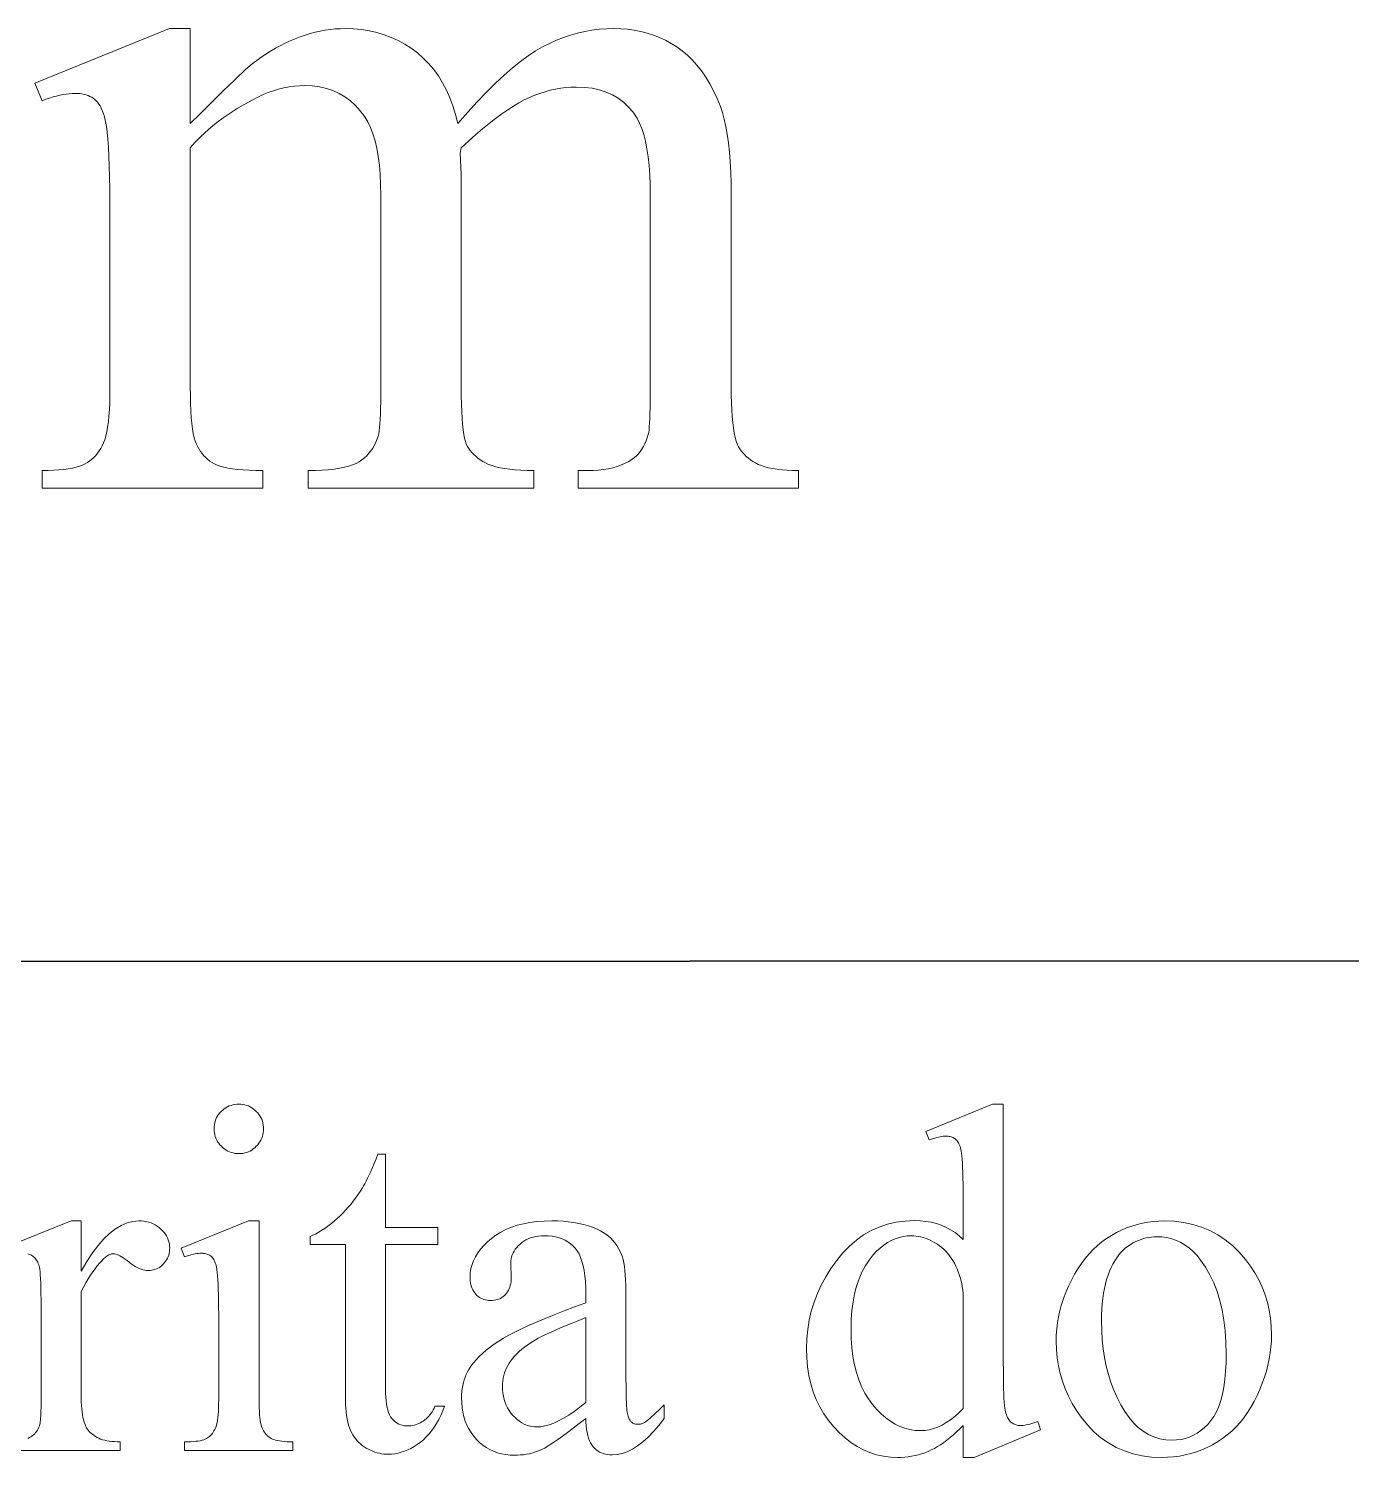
# Model space of a CAD drawing. Extents: x 0 to 297, y 0 to 210.
# Drawn here: x 219.72 to 225.6, y 10.66 to 17 of the extents above; entities that cross this region are included whole.
import ezdxf

# ---------------------------------------------------------------- set-up
doc = ezdxf.new("R2010")
doc.units = 0

msp = doc.modelspace()

# ---------------------------------------------------------------- linework, layer by layer
at = {"color": 7, "lineweight": 35}
msp.add_line((162, 12.832358), (286.882111, 12.899072), dxfattribs=at)
at = {"color": 7, "lineweight": 13}
for points in [[(220.442001, 16.583092), (220.48349, 16.624512), (220.521423, 16.662256), (220.555817, 16.696321), (220.58667, 16.726711), (220.613953, 16.753424), (220.637711, 16.776459), (220.657913, 16.795818), (220.674561, 16.811499), (220.687668, 16.823503), (220.697235, 16.831831), (220.716858, 16.8479), (220.736771, 16.863235), (220.756989, 16.877836), (220.777527, 16.891701), (220.798355, 16.904829), (220.819489, 16.917223), (220.840912, 16.928881), (220.862656, 16.939804), (220.884689, 16.949991), (220.907043, 16.959444), (220.929504, 16.968075), (220.951935, 16.975796), (220.974335, 16.982609), (220.996674, 16.988514), (221.018967, 16.993511), (221.041229, 16.997599), (221.063446, 17.000778), (221.085602, 17.003048), (221.107742, 17.004412), (221.129822, 17.004866), (221.166504, 17.003784), (221.202148, 17.00054), (221.236755, 16.995132), (221.270325, 16.987562), (221.302856, 16.977829), (221.334351, 16.965933), (221.364807, 16.951874), (221.394226, 16.935652), (221.422592, 16.917267), (221.449936, 16.896719), (221.475876, 16.874115), (221.500031, 16.849566), (221.522415, 16.823071), (221.54303, 16.794628), (221.561874, 16.764238), (221.578934, 16.731903), (221.594223, 16.69762), (221.607742, 16.66139), (221.619492, 16.623215), (221.629456, 16.583092), (221.673325, 16.633219), (221.715805, 16.679775), (221.756897, 16.722765), (221.796616, 16.762184), (221.834946, 16.798035), (221.871887, 16.830317), (221.90744, 16.85903), (221.94162, 16.884174), (221.974411, 16.905748), (222.005814, 16.923756), (222.036621, 16.939167), (222.067581, 16.952955), (222.098724, 16.965122), (222.130051, 16.975666), (222.161545, 16.984589), (222.193207, 16.991888), (222.225052, 16.997566), (222.257065, 17.001621), (222.289246, 17.004055), (222.321594, 17.004866), (222.352829, 17.004055), (222.383331, 17.001621), (222.413132, 16.997566), (222.4422, 16.991888), (222.470581, 16.984589), (222.49823, 16.975666), (222.525162, 16.965122), (222.551392, 16.952955), (222.576904, 16.939167), (222.6017, 16.923756), (222.625641, 16.906506), (222.64856, 16.887201), (222.670456, 16.865843), (222.69133, 16.842428), (222.711197, 16.816959), (222.730057, 16.789436), (222.747879, 16.759859), (222.764709, 16.728226), (222.780502, 16.694538), (222.795288, 16.658794), (222.804321, 16.632277), (222.812408, 16.602905), (222.81955, 16.570677), (222.825745, 16.535595), (222.830978, 16.497656), (222.835266, 16.456863), (222.838593, 16.413216), (222.840973, 16.366711), (222.842392, 16.317352), (222.842865, 16.265141), (222.842865, 15.412941), (222.843155, 15.376906), (222.843994, 15.343207), (222.845398, 15.311845), (222.847366, 15.282818), (222.849899, 15.256127), (222.852997, 15.231772), (222.856644, 15.209754), (222.86087, 15.190071), (222.865646, 15.172725), (222.870987, 15.157714), (222.875687, 15.148337), (222.881104, 15.139242), (222.887283, 15.130428), (222.89418, 15.121896), (222.90181, 15.113644), (222.910187, 15.105673), (222.919281, 15.097984), (222.929123, 15.090576), (222.939697, 15.083449), (222.951019, 15.076603), (222.96344, 15.070233), (222.977325, 15.064534), (222.992676, 15.059505), (223.009506, 15.055147), (223.027802, 15.051459), (223.047577, 15.048442), (223.068817, 15.046095), (223.091522, 15.044418), (223.115707, 15.043413), (223.141357, 15.043077), (223.141357, 14.965212), (222.163712, 14.965212), (222.163712, 15.043077), (222.204803, 15.043077), (222.229767, 15.043575), (222.253601, 15.045068), (222.276306, 15.047555), (222.297897, 15.051038), (222.318359, 15.055514), (222.337692, 15.060987), (222.355911, 15.067454), (222.372986, 15.074916), (222.388962, 15.083373), (222.403793, 15.092825), (222.413467, 15.100158), (222.422562, 15.108312), (222.431107, 15.117289), (222.439087, 15.127087), (222.446518, 15.137707), (222.453369, 15.149148), (222.459656, 15.161412), (222.465393, 15.174499), (222.470566, 15.188406), (222.475174, 15.203135), (222.476807, 15.211852), (222.478287, 15.223294), (222.479584, 15.237461), (222.480713, 15.254354), (222.481659, 15.273972), (222.482437, 15.296315), (222.483047, 15.321383), (222.483475, 15.349177), (222.483734, 15.379696), (222.483826, 15.412941), (222.483826, 16.265141), (222.483246, 16.312162), (222.481491, 16.356329), (222.478561, 16.397642), (222.474472, 16.436098), (222.469223, 16.471701), (222.462799, 16.504448), (222.4552, 16.53434), (222.446442, 16.561377), (222.436523, 16.585558), (222.425415, 16.606884), (222.407532, 16.633186), (222.387619, 16.656719), (222.365662, 16.677483), (222.341675, 16.695478), (222.315659, 16.710705), (222.287598, 16.723164), (222.257507, 16.732855), (222.225388, 16.739775), (222.191238, 16.743929), (222.15506, 16.745312), (222.132111, 16.74474), (222.109161, 16.743019), (222.086182, 16.740154), (222.063171, 16.736141), (222.040146, 16.730984), (222.017105, 16.724678), (221.994034, 16.717226), (221.970947, 16.70863), (221.94783, 16.698885), (221.924698, 16.687994), (221.901077, 16.675547), (221.876465, 16.661131), (221.850891, 16.644747), (221.824341, 16.626394), (221.796814, 16.606073), (221.768326, 16.583784), (221.738846, 16.559526), (221.708405, 16.5333), (221.676987, 16.505108), (221.644608, 16.474945), (221.640274, 16.451153), (221.644608, 16.358147), (221.644608, 15.412941), (221.644836, 15.373814), (221.645508, 15.337757), (221.646652, 15.304772), (221.648239, 15.274858), (221.650284, 15.248016), (221.652771, 15.224246), (221.655731, 15.203547), (221.659134, 15.185919), (221.662994, 15.171362), (221.667313, 15.159877), (221.672256, 15.150089), (221.677994, 15.140626), (221.68454, 15.131488), (221.691879, 15.122674), (221.700027, 15.114184), (221.708969, 15.106019), (221.718719, 15.098179), (221.729263, 15.090662), (221.740601, 15.08347), (221.752747, 15.076603), (221.766174, 15.070233), (221.781387, 15.064534), (221.79837, 15.059505), (221.817123, 15.055147), (221.837646, 15.051459), (221.85994, 15.048442), (221.884018, 15.046095), (221.909866, 15.044418), (221.937485, 15.043413), (221.966888, 15.043077), (221.966888, 14.965212), (220.965439, 14.965212), (220.965439, 15.043077), (220.997284, 15.043468), (221.027084, 15.044635), (221.054825, 15.046581), (221.080505, 15.049307), (221.104141, 15.052811), (221.125717, 15.057094), (221.145233, 15.062155), (221.162704, 15.067995), (221.178116, 15.074614), (221.191467, 15.08201), (221.203415, 15.090187), (221.214615, 15.099141), (221.225052, 15.108874), (221.234726, 15.119387), (221.243652, 15.130677), (221.251816, 15.142746), (221.259216, 15.155594), (221.265869, 15.169221), (221.271759, 15.183626), (221.276901, 15.19881), (221.278961, 15.207569), (221.280792, 15.219141), (221.28241, 15.233524), (221.283829, 15.25072), (221.285019, 15.270727), (221.28598, 15.293547), (221.286743, 15.319178), (221.287277, 15.34762), (221.287613, 15.378875), (221.28772, 15.412941), (221.28772, 16.265141), (221.287003, 16.312227), (221.284866, 16.356588), (221.281296, 16.398226), (221.276291, 16.437138), (221.269867, 16.473324), (221.262024, 16.506783), (221.252747, 16.537519), (221.242035, 16.565529), (221.229904, 16.590815), (221.216339, 16.613373), (221.196548, 16.639675), (221.175247, 16.663208), (221.15242, 16.683971), (221.128098, 16.701967), (221.102249, 16.717194), (221.07489, 16.729652), (221.046005, 16.739344), (221.015625, 16.746265), (220.983719, 16.750418), (220.950302, 16.751801), (220.926956, 16.751175), (220.903671, 16.749292), (220.880417, 16.746157), (220.857208, 16.741766), (220.834045, 16.73612), (220.810913, 16.729221), (220.787842, 16.721066), (220.764801, 16.711657), (220.741806, 16.700994), (220.718857, 16.689075), (220.683777, 16.669804), (220.650345, 16.650057), (220.618546, 16.629833), (220.588394, 16.609135), (220.559891, 16.587959), (220.53302, 16.566307), (220.507797, 16.544182), (220.484222, 16.521578), (220.462296, 16.498499), (220.442001, 16.474945), (220.442001, 15.412941), (220.442276, 15.37537), (220.443085, 15.340526), (220.444443, 15.308406), (220.446335, 15.279012), (220.448761, 15.252342), (220.451736, 15.228398), (220.455261, 15.20718), (220.459305, 15.188687), (220.463898, 15.172919), (220.46904, 15.159877), (220.474716, 15.148489), (220.480896, 15.137685), (220.487595, 15.127465), (220.494827, 15.117829), (220.502563, 15.108777), (220.510834, 15.100309), (220.519608, 15.092425), (220.528915, 15.085125), (220.538727, 15.078409), (220.549072, 15.072277), (220.56076, 15.06673), (220.574646, 15.061766), (220.590698, 15.057385), (220.608948, 15.05359), (220.629364, 15.050378), (220.651978, 15.04775), (220.676788, 15.045706), (220.703766, 15.044246), (220.732941, 15.043369), (220.764282, 15.043077), (220.764282, 14.965212), (219.78447, 14.965212), (219.78447, 15.043077), (219.810898, 15.043369), (219.835693, 15.044246), (219.858826, 15.045706), (219.880341, 15.04775), (219.900192, 15.050378), (219.918396, 15.05359), (219.934967, 15.057385), (219.94989, 15.061766), (219.963181, 15.06673), (219.974808, 15.072277), (219.985367, 15.078464), (219.995407, 15.085341), (220.004913, 15.092912), (220.013916, 15.101174), (220.0224, 15.110129), (220.03035, 15.119776), (220.037796, 15.130115), (220.044724, 15.141146), (220.051117, 15.152868), (220.057007, 15.165284), (220.062347, 15.179246), (220.067123, 15.195608), (220.07135, 15.214372), (220.074997, 15.235537), (220.078094, 15.259102), (220.080627, 15.285068), (220.082596, 15.313435), (220.084, 15.344202), (220.084839, 15.377371), (220.085114, 15.412941), (220.085114, 16.16997), (220.08493, 16.232977), (220.084335, 16.291355), (220.083374, 16.345104), (220.082001, 16.394224), (220.080261, 16.438715), (220.07811, 16.478579), (220.075577, 16.513813), (220.072662, 16.544418), (220.069351, 16.570396), (220.065659, 16.591743), (220.062454, 16.605576), (220.058899, 16.618521), (220.055008, 16.630579), (220.050781, 16.64175), (220.046188, 16.652037), (220.04126, 16.661434), (220.03598, 16.669945), (220.03035, 16.67757), (220.024384, 16.684307), (220.018066, 16.690157), (220.011337, 16.695295), (220.004135, 16.69989), (219.99646, 16.703947), (219.988312, 16.70746), (219.979675, 16.710436), (219.970566, 16.712868), (219.960999, 16.714762), (219.950928, 16.716112), (219.940399, 16.716925), (219.929382, 16.717194), (219.917038, 16.716869), (219.904205, 16.715897), (219.890915, 16.714275), (219.877136, 16.712004), (219.862885, 16.709084), (219.848145, 16.705515), (219.832947, 16.701298), (219.817261, 16.69643), (219.801102, 16.690914), (219.78447, 16.68475), (219.752029, 16.762617), (220.348999, 17.004866), (220.442001, 17.004866)], [(220.657623, 12.229917), (220.666565, 12.229597), (220.675247, 12.228641), (220.683655, 12.227045), (220.691788, 12.224813), (220.699661, 12.221941), (220.70726, 12.218431), (220.714584, 12.214284), (220.721634, 12.209498), (220.728424, 12.204075), (220.73494, 12.198013), (220.740997, 12.191498), (220.746429, 12.184711), (220.751221, 12.177654), (220.755356, 12.170328), (220.758865, 12.16273), (220.761749, 12.154862), (220.763977, 12.146725), (220.765564, 12.138316), (220.766525, 12.129637), (220.766846, 12.120688), (220.766525, 12.111733), (220.765564, 12.103039), (220.763977, 12.094603), (220.761749, 12.086428), (220.758865, 12.07851), (220.755356, 12.070854), (220.751221, 12.063457), (220.746429, 12.056319), (220.740997, 12.04944), (220.73494, 12.042822), (220.728424, 12.036658), (220.721634, 12.031142), (220.714584, 12.026276), (220.70726, 12.022058), (220.699661, 12.018489), (220.691788, 12.01557), (220.683655, 12.013298), (220.675247, 12.011676), (220.666565, 12.010702), (220.657623, 12.010378), (220.648666, 12.010702), (220.639969, 12.011676), (220.631531, 12.013298), (220.623352, 12.01557), (220.615448, 12.018489), (220.607788, 12.022058), (220.600388, 12.026276), (220.593246, 12.031142), (220.586365, 12.036658), (220.579742, 12.042822), (220.573578, 12.04944), (220.568069, 12.056319), (220.563202, 12.063457), (220.55899, 12.070854), (220.55542, 12.07851), (220.55249, 12.086428), (220.550232, 12.094603), (220.548599, 12.103039), (220.547638, 12.111733), (220.547302, 12.120688), (220.547623, 12.129637), (220.548584, 12.138316), (220.550171, 12.146725), (220.552414, 12.154862), (220.555283, 12.16273), (220.558792, 12.170328), (220.562943, 12.177654), (220.567719, 12.184711), (220.573151, 12.191498), (220.579208, 12.198013), (220.585739, 12.204075), (220.59256, 12.209498), (220.59967, 12.214284), (220.607071, 12.218431), (220.614761, 12.221941), (220.622757, 12.224813), (220.631027, 12.227045), (220.639603, 12.228641), (220.648468, 12.229597)], [(223.872833, 10.803456), (223.858368, 10.788743), (223.843979, 10.774884), (223.829651, 10.76188), (223.815384, 10.749729), (223.801178, 10.738433), (223.787048, 10.727992), (223.77298, 10.718405), (223.758972, 10.709672), (223.745026, 10.701793), (223.731155, 10.694769), (223.717209, 10.688501), (223.703033, 10.682895), (223.68866, 10.677947), (223.674057, 10.673658), (223.659241, 10.670031), (223.644211, 10.667062), (223.628952, 10.664753), (223.613495, 10.663103), (223.597809, 10.662114), (223.581909, 10.661784), (223.549881, 10.663141), (223.518677, 10.667213), (223.488281, 10.673999), (223.45871, 10.6835), (223.429962, 10.695715), (223.402039, 10.710645), (223.374939, 10.728289), (223.348663, 10.748648), (223.323212, 10.771721), (223.298569, 10.797508), (223.275558, 10.825427), (223.254959, 10.854892), (223.236786, 10.885902), (223.221054, 10.91846), (223.207733, 10.952564), (223.196823, 10.988215), (223.188339, 11.025413), (223.182281, 11.064156), (223.17865, 11.104446), (223.177444, 11.146283), (223.178787, 11.188531), (223.1828, 11.230054), (223.189514, 11.270852), (223.198898, 11.310926), (223.210968, 11.350275), (223.225723, 11.3889), (223.243164, 11.4268), (223.263275, 11.463976), (223.286072, 11.500427), (223.311554, 11.536153), (223.339142, 11.569749), (223.368256, 11.599809), (223.398926, 11.626331), (223.431107, 11.649319), (223.464844, 11.668769), (223.500107, 11.684683), (223.536911, 11.69706), (223.575256, 11.705901), (223.615128, 11.711205), (223.65654, 11.712974), (223.682251, 11.712141), (223.707062, 11.709642), (223.730957, 11.705479), (223.753952, 11.69965), (223.776031, 11.692156), (223.797211, 11.682995), (223.817474, 11.67217), (223.836838, 11.659678), (223.855286, 11.645522), (223.872833, 11.629701), (223.872833, 11.812469), (223.872742, 11.845119), (223.872498, 11.875151), (223.872101, 11.902566), (223.871536, 11.927364), (223.870804, 11.949545), (223.869904, 11.96911), (223.868851, 11.986055), (223.867645, 12.000385), (223.866257, 12.012097), (223.864716, 12.021193), (223.863007, 12.02873), (223.861115, 12.035771), (223.859024, 12.042314), (223.85675, 12.048359), (223.854309, 12.053907), (223.851685, 12.058958), (223.848862, 12.063511), (223.845856, 12.067566), (223.842667, 12.071124), (223.839294, 12.074184), (223.835754, 12.076856), (223.832031, 12.079247), (223.82814, 12.081355), (223.824081, 12.083182), (223.819839, 12.084729), (223.81543, 12.085995), (223.810837, 12.086979), (223.806091, 12.087682), (223.801147, 12.088103), (223.796051, 12.088243), (223.790237, 12.088071), (223.784058, 12.087552), (223.777527, 12.086687), (223.770615, 12.085476), (223.763336, 12.083918), (223.755676, 12.082015), (223.747665, 12.079765), (223.739288, 12.077169), (223.730545, 12.074228), (223.72142, 12.07094), (223.707367, 12.108792), (224.002609, 12.229917), (224.05127, 12.229917), (224.05127, 11.08464), (224.051361, 11.051173), (224.051605, 11.020421), (224.052002, 10.992384), (224.052567, 10.967062), (224.053299, 10.944453), (224.054199, 10.92456), (224.055252, 10.907381), (224.056458, 10.892916), (224.057846, 10.881166), (224.059387, 10.87213), (224.061096, 10.864684), (224.063019, 10.857703), (224.065125, 10.851188), (224.067429, 10.845137), (224.069931, 10.839551), (224.072617, 10.83443), (224.0755, 10.829774), (224.078583, 10.825583), (224.081863, 10.821858), (224.085342, 10.818598), (224.088959, 10.815721), (224.092712, 10.813147), (224.096588, 10.810876), (224.100555, 10.808908), (224.104675, 10.807241), (224.108887, 10.80588), (224.113235, 10.804819), (224.117706, 10.804062), (224.122284, 10.803608), (224.126984, 10.803456), (224.133011, 10.80364), (224.139435, 10.804193), (224.14624, 10.805111), (224.153442, 10.806398), (224.161041, 10.808053), (224.169022, 10.810076), (224.177399, 10.812466), (224.186157, 10.815223), (224.195297, 10.818349), (224.204834, 10.821842), (224.216736, 10.78399), (223.922577, 10.661784), (223.872833, 10.661784)], [(221.308655, 12.008215), (221.308655, 11.682693), (221.5401, 11.682693), (221.5401, 11.60699), (221.308655, 11.60699), (221.308655, 10.964596), (221.308929, 10.945973), (221.309769, 10.928604), (221.311142, 10.912491), (221.31308, 10.897632), (221.315552, 10.884027), (221.318588, 10.871675), (221.322174, 10.86058), (221.326309, 10.850739), (221.330994, 10.842152), (221.336243, 10.83482), (221.341919, 10.828449), (221.3479, 10.82275), (221.354202, 10.817721), (221.360809, 10.813363), (221.367737, 10.809675), (221.374969, 10.806658), (221.382538, 10.804311), (221.390396, 10.802635), (221.39859, 10.801629), (221.407074, 10.801293), (221.414185, 10.801516), (221.421265, 10.80218), (221.428299, 10.803289), (221.435272, 10.804841), (221.44223, 10.806836), (221.449127, 10.809275), (221.455978, 10.812157), (221.462799, 10.815483), (221.469574, 10.819252), (221.476288, 10.823464), (221.482849, 10.828109), (221.48909, 10.833176), (221.495041, 10.838664), (221.500687, 10.844574), (221.506027, 10.850906), (221.511078, 10.85766), (221.515808, 10.864836), (221.520233, 10.872433), (221.524368, 10.880452), (221.528198, 10.888893), (221.570374, 10.888893), (221.5625, 10.86822), (221.553986, 10.848598), (221.544846, 10.830023), (221.53508, 10.812498), (221.524689, 10.796021), (221.513672, 10.780595), (221.502014, 10.766216), (221.489746, 10.752887), (221.476837, 10.740607), (221.463318, 10.729376), (221.449432, 10.719205), (221.435455, 10.710104), (221.421387, 10.702074), (221.407257, 10.695115), (221.393021, 10.689226), (221.378693, 10.684408), (221.364288, 10.680661), (221.349792, 10.677984), (221.33522, 10.676378), (221.320557, 10.675843), (221.310638, 10.676119), (221.300751, 10.676947), (221.290894, 10.678325), (221.281097, 10.680256), (221.271347, 10.682737), (221.261642, 10.685771), (221.251968, 10.689356), (221.24234, 10.693493), (221.232758, 10.698181), (221.223221, 10.703421), (221.213959, 10.709174), (221.205185, 10.715404), (221.196915, 10.722109), (221.189148, 10.729289), (221.181854, 10.736946), (221.175079, 10.745079), (221.168793, 10.753688), (221.16301, 10.762772), (221.157715, 10.772332), (221.152924, 10.782368), (221.148621, 10.793199), (221.14476, 10.805143), (221.141342, 10.818203), (221.138397, 10.832376), (221.135895, 10.847662), (221.13385, 10.864062), (221.132263, 10.881577), (221.131134, 10.900205), (221.130447, 10.919948), (221.130219, 10.940804), (221.130219, 11.60699), (220.973404, 11.60699), (220.973404, 11.642678), (220.985321, 11.647766), (220.997314, 11.653515), (221.009338, 11.659922), (221.021423, 11.666989), (221.033569, 11.674717), (221.045746, 11.683104), (221.058014, 11.69215), (221.070313, 11.701857), (221.082657, 11.712222), (221.095062, 11.723248), (221.107376, 11.734814), (221.1194, 11.746802), (221.131165, 11.759212), (221.142654, 11.772043), (221.15387, 11.785297), (221.164825, 11.798972), (221.175507, 11.813069), (221.185913, 11.827588), (221.196045, 11.842528), (221.205917, 11.857891), (221.21109, 11.866791), (221.216644, 11.877054), (221.222595, 11.88868), (221.228943, 11.901669), (221.235657, 11.916019), (221.242783, 11.931734), (221.250275, 11.94881), (221.258179, 11.967249), (221.266464, 11.987051), (221.275131, 12.008215)], [(220.747375, 11.711892), (220.747375, 10.91593), (220.747513, 10.89795), (220.747925, 10.881214), (220.748596, 10.865723), (220.749542, 10.851474), (220.750763, 10.83847), (220.752243, 10.826709), (220.753998, 10.816191), (220.756027, 10.806917), (220.758331, 10.798887), (220.760895, 10.792101), (220.763733, 10.786094), (220.766815, 10.780399), (220.770172, 10.77502), (220.773788, 10.769953), (220.777664, 10.7652), (220.781799, 10.76076), (220.786179, 10.756635), (220.790833, 10.752822), (220.795746, 10.749324), (220.800903, 10.746139), (220.806641, 10.743262), (220.813263, 10.740688), (220.820755, 10.738417), (220.829117, 10.736449), (220.838348, 10.734783), (220.84848, 10.73342), (220.859467, 10.732361), (220.871338, 10.731604), (220.884079, 10.73115), (220.897705, 10.730998), (220.897705, 10.692065), (220.416443, 10.692065), (220.416443, 10.730998), (220.430466, 10.731139), (220.443527, 10.731561), (220.455643, 10.732264), (220.466797, 10.733248), (220.47702, 10.734513), (220.486267, 10.736059), (220.494568, 10.737887), (220.501923, 10.739996), (220.508331, 10.742386), (220.513779, 10.745057), (220.518646, 10.748053), (220.523315, 10.751416), (220.527786, 10.755147), (220.532043, 10.759246), (220.536087, 10.763713), (220.539932, 10.768547), (220.543579, 10.773748), (220.546997, 10.779318), (220.550232, 10.785255), (220.553253, 10.79156), (220.55603, 10.798644), (220.558502, 10.806917), (220.560699, 10.816381), (220.562592, 10.827033), (220.564209, 10.838875), (220.565521, 10.851907), (220.566544, 10.866128), (220.567276, 10.881539), (220.567703, 10.89814), (220.567856, 10.91593), (220.567856, 11.297688), (220.567749, 11.328781), (220.567474, 11.357602), (220.566986, 11.384152), (220.566299, 11.408431), (220.56543, 11.430439), (220.564362, 11.450176), (220.56308, 11.467642), (220.561615, 11.482837), (220.559967, 11.49576), (220.558121, 11.506413), (220.556519, 11.513124), (220.554749, 11.519412), (220.552795, 11.525279), (220.55069, 11.530725), (220.548386, 11.535748), (220.545929, 11.540349), (220.543289, 11.544529), (220.540466, 11.548287), (220.537491, 11.551623), (220.534332, 11.554538), (220.530975, 11.557107), (220.527359, 11.559404), (220.523529, 11.561433), (220.51944, 11.56319), (220.515137, 11.564677), (220.510574, 11.565893), (220.505783, 11.56684), (220.500763, 11.567515), (220.495499, 11.567922), (220.48999, 11.568056), (220.483795, 11.567894), (220.477356, 11.567408), (220.470657, 11.566597), (220.463684, 11.565461), (220.456467, 11.564001), (220.448975, 11.562217), (220.441238, 11.560108), (220.433228, 11.557674), (220.424973, 11.554916), (220.416443, 11.551834), (220.401306, 11.590768), (220.699799, 11.711892)], [(222.197632, 10.83482), (222.168274, 10.812239), (222.141174, 10.791647), (222.116364, 10.773046), (222.093811, 10.756434), (222.073532, 10.741813), (222.055527, 10.729181), (222.039795, 10.718539), (222.026337, 10.709888), (222.015137, 10.703226), (222.00621, 10.698554), (221.994446, 10.693418), (221.982544, 10.688821), (221.97049, 10.684765), (221.958282, 10.681251), (221.945923, 10.678276), (221.933411, 10.675843), (221.920746, 10.67395), (221.907928, 10.672599), (221.894958, 10.671787), (221.881836, 10.671517), (221.861664, 10.67222), (221.842194, 10.674329), (221.823456, 10.677844), (221.80545, 10.682765), (221.788162, 10.689091), (221.771591, 10.696824), (221.755753, 10.705962), (221.740646, 10.716507), (221.726257, 10.728456), (221.712585, 10.741813), (221.699951, 10.756315), (221.688644, 10.771705), (221.67868, 10.787981), (221.670029, 10.805143), (221.662704, 10.823194), (221.656723, 10.84213), (221.652069, 10.861954), (221.648743, 10.882664), (221.646744, 10.904261), (221.646088, 10.926744), (221.646408, 10.941041), (221.647369, 10.954949), (221.649002, 10.968468), (221.651276, 10.981597), (221.65419, 10.994336), (221.657761, 11.006687), (221.661987, 11.018648), (221.66684, 11.030219), (221.672363, 11.041402), (221.678528, 11.052195), (221.688049, 11.066816), (221.698883, 11.081264), (221.711029, 11.09554), (221.724472, 11.109643), (221.739227, 11.123572), (221.75528, 11.137328), (221.772659, 11.150911), (221.791351, 11.164322), (221.81134, 11.177559), (221.832642, 11.190623), (221.856049, 11.203882), (221.882355, 11.217703), (221.911591, 11.232087), (221.943726, 11.247033), (221.97876, 11.262541), (222.016724, 11.278612), (222.057587, 11.295245), (222.101364, 11.31244), (222.148041, 11.330198), (222.197632, 11.348518), (222.197632, 11.387451), (222.197159, 11.416153), (222.195755, 11.442995), (222.19339, 11.467978), (222.190094, 11.491099), (222.185867, 11.512361), (222.180695, 11.531762), (222.174576, 11.549304), (222.167526, 11.564985), (222.159531, 11.578806), (222.150589, 11.590768), (222.140747, 11.601247), (222.130066, 11.610623), (222.118515, 11.618896), (222.10611, 11.626066), (222.092865, 11.632133), (222.078751, 11.637097), (222.063797, 11.640959), (222.047974, 11.643716), (222.031311, 11.64537), (222.013779, 11.645923), (222.000427, 11.645555), (221.987656, 11.644451), (221.975433, 11.642613), (221.963776, 11.640039), (221.952682, 11.63673), (221.942139, 11.632686), (221.932175, 11.627905), (221.92276, 11.62239), (221.91391, 11.616138), (221.90564, 11.609153), (221.897827, 11.60169), (221.890839, 11.594012), (221.884674, 11.586117), (221.879333, 11.578006), (221.874817, 11.569678), (221.871109, 11.561135), (221.86824, 11.552375), (221.86618, 11.543399), (221.864944, 11.534206), (221.864532, 11.524797), (221.866699, 11.462072), (221.866455, 11.45235), (221.865692, 11.443082), (221.86441, 11.434268), (221.86264, 11.425908), (221.860352, 11.418002), (221.857544, 11.410551), (221.854248, 11.403554), (221.850433, 11.397011), (221.846115, 11.390923), (221.841278, 11.385288), (221.836044, 11.380151), (221.83049, 11.375555), (221.824631, 11.371499), (221.818451, 11.367985), (221.811951, 11.36501), (221.805145, 11.362577), (221.798019, 11.360684), (221.790588, 11.359333), (221.782837, 11.358521), (221.77478, 11.358252), (221.766922, 11.358532), (221.759354, 11.359376), (221.752075, 11.360782), (221.745102, 11.36275), (221.738403, 11.365281), (221.732025, 11.368374), (221.725906, 11.372029), (221.720093, 11.376247), (221.714569, 11.381027), (221.709351, 11.38637), (221.704514, 11.392199), (221.700195, 11.398438), (221.696381, 11.405089), (221.693085, 11.412151), (221.690277, 11.419624), (221.688004, 11.427508), (221.686218, 11.435803), (221.684952, 11.44451), (221.684189, 11.453627), (221.683929, 11.463154), (221.684875, 11.481604), (221.687744, 11.499751), (221.692505, 11.517595), (221.699158, 11.535136), (221.707733, 11.552375), (221.718201, 11.569311), (221.73056, 11.585944), (221.744843, 11.602274), (221.761017, 11.618301), (221.779099, 11.634027), (221.798904, 11.648821), (221.820236, 11.662058), (221.843109, 11.673738), (221.867523, 11.683861), (221.893463, 11.692426), (221.920944, 11.699433), (221.949966, 11.704885), (221.980515, 11.708777), (222.012604, 11.711113), (222.046234, 11.711892), (222.072144, 11.711449), (222.097092, 11.710118), (222.121109, 11.707901), (222.144165, 11.704798), (222.16626, 11.700808), (222.187424, 11.69593), (222.207626, 11.690166), (222.226868, 11.683515), (222.245178, 11.675977), (222.262512, 11.667552), (222.274948, 11.660468), (222.286697, 11.652628), (222.297791, 11.64403), (222.308197, 11.634675), (222.317947, 11.624563), (222.327026, 11.613694), (222.335419, 11.602069), (222.343155, 11.589686), (222.35022, 11.576546), (222.356598, 11.562649), (222.360306, 11.552375), (222.363617, 11.540154), (222.366531, 11.525988), (222.369064, 11.509873), (222.371216, 11.491813), (222.372955, 11.471806), (222.374329, 11.449852), (222.375305, 11.425951), (222.375885, 11.400105), (222.376068, 11.372311), (222.376068, 11.035973), (222.376129, 11.008736), (222.376282, 10.983695), (222.376556, 10.960849), (222.376938, 10.940198), (222.377426, 10.921742), (222.378021, 10.905482), (222.378723, 10.891418), (222.379532, 10.879549), (222.380463, 10.869875), (222.381485, 10.862397), (222.382629, 10.856227), (222.383926, 10.850479), (222.385361, 10.845153), (222.386932, 10.840248), (222.388641, 10.835766), (222.390503, 10.831705), (222.392487, 10.828066), (222.394623, 10.824848), (222.396912, 10.822053), (222.399323, 10.819679), (222.401855, 10.817624), (222.404449, 10.815785), (222.407135, 10.814163), (222.409882, 10.812757), (222.412704, 10.811567), (222.415619, 10.810595), (222.418594, 10.809837), (222.421646, 10.809297), (222.424774, 10.808972), (222.427979, 10.808864), (222.431396, 10.80894), (222.434723, 10.809167), (222.437973, 10.809546), (222.441132, 10.810076), (222.444214, 10.810757), (222.447189, 10.811589), (222.450089, 10.812573), (222.452896, 10.813709), (222.455627, 10.814996), (222.458267, 10.816434), (222.463226, 10.819755), (222.46904, 10.824091), (222.475693, 10.829445), (222.483185, 10.835814), (222.491516, 10.843201), (222.500702, 10.851604), (222.510727, 10.861023), (222.521591, 10.87146), (222.53331, 10.882913), (222.545868, 10.895382), (222.545868, 10.83482), (222.521744, 10.803997), (222.497849, 10.77642), (222.474167, 10.752087), (222.450699, 10.730998), (222.427444, 10.713154), (222.404404, 10.698554), (222.381592, 10.687199), (222.358978, 10.679088), (222.336609, 10.674221), (222.314423, 10.672599), (222.304047, 10.672966), (222.294098, 10.674069), (222.284576, 10.675908), (222.275497, 10.678482), (222.266846, 10.681791), (222.258621, 10.685836), (222.250839, 10.690616), (222.243484, 10.696132), (222.236572, 10.702382), (222.230072, 10.709369), (222.224106, 10.717242), (222.21875, 10.726153), (222.213989, 10.736103), (222.209839, 10.74709), (222.206284, 10.759116), (222.203339, 10.772181), (222.201004, 10.786283), (222.19928, 10.801424), (222.198151, 10.817602)], [(224.765045, 11.711892), (224.809143, 11.710183), (224.851471, 11.705057), (224.892029, 11.696514), (224.930817, 11.684552), (224.967819, 11.669174), (225.003052, 11.650378), (225.036514, 11.628164), (225.068207, 11.602533), (225.098114, 11.573485), (225.126251, 11.541019), (225.148239, 11.511388), (225.167908, 11.48089), (225.185272, 11.449528), (225.200317, 11.417299), (225.213043, 11.384207), (225.22345, 11.350248), (225.231567, 11.315425), (225.237335, 11.279737), (225.240814, 11.243183), (225.241974, 11.205764), (225.241333, 11.179127), (225.23941, 11.152426), (225.236237, 11.125659), (225.231766, 11.098828), (225.226013, 11.071932), (225.218994, 11.044971), (225.210709, 11.017944), (225.201141, 10.990854), (225.190292, 10.963698), (225.178162, 10.936478), (225.164917, 10.909895), (225.150726, 10.884653), (225.135544, 10.860753), (225.119415, 10.838194), (225.102325, 10.816975), (225.084274, 10.797097), (225.065247, 10.778562), (225.045273, 10.761366), (225.024323, 10.745511), (225.002426, 10.730998), (224.979782, 10.717848), (224.956635, 10.706081), (224.932983, 10.695699), (224.908813, 10.686701), (224.88414, 10.679088), (224.858963, 10.672858), (224.833267, 10.668014), (224.807068, 10.664553), (224.780365, 10.662477), (224.753143, 10.661784), (224.70929, 10.663568), (224.667282, 10.668921), (224.627106, 10.677844), (224.58876, 10.690335), (224.552261, 10.706395), (224.517609, 10.726024), (224.484787, 10.749221), (224.453796, 10.775988), (224.424652, 10.806323), (224.397339, 10.840227), (224.376175, 10.870659), (224.357239, 10.901827), (224.34053, 10.933731), (224.32605, 10.96637), (224.313797, 10.999743), (224.303772, 11.033854), (224.295975, 11.068698), (224.290405, 11.104279), (224.287064, 11.140594), (224.28595, 11.177646), (224.286621, 11.204883), (224.288651, 11.232087), (224.292038, 11.259258), (224.296768, 11.286398), (224.302856, 11.313505), (224.310287, 11.34058), (224.319077, 11.367622), (224.329208, 11.394632), (224.340698, 11.421609), (224.353546, 11.448554), (224.367493, 11.47478), (224.382294, 11.499599), (224.397949, 11.523013), (224.414459, 11.545021), (224.431824, 11.565623), (224.450027, 11.58482), (224.469101, 11.60261), (224.489029, 11.618994), (224.509811, 11.633972), (224.531448, 11.647545), (224.553635, 11.659771), (224.57608, 11.67071), (224.598801, 11.680362), (224.621765, 11.688727), (224.645004, 11.695806), (224.668488, 11.701596), (224.69223, 11.7061), (224.716248, 11.709318), (224.740509, 11.711248)], [(223.872833, 10.87916), (223.872833, 11.389614), (223.871277, 11.404192), (223.869202, 11.41851), (223.866608, 11.43257), (223.86348, 11.446369), (223.859848, 11.459909), (223.855698, 11.47319), (223.851028, 11.486211), (223.84584, 11.498972), (223.840118, 11.511474), (223.833893, 11.523716), (223.827194, 11.535531), (223.820068, 11.546752), (223.812531, 11.557377), (223.804565, 11.567408), (223.796173, 11.576843), (223.787369, 11.585685), (223.778137, 11.593931), (223.768494, 11.601583), (223.758408, 11.608639), (223.747925, 11.615101), (223.737244, 11.620956), (223.726624, 11.626196), (223.716034, 11.630819), (223.705536, 11.634827), (223.695068, 11.638217), (223.684662, 11.640991), (223.674301, 11.643148), (223.664001, 11.64469), (223.653748, 11.645615), (223.643555, 11.645923), (223.624725, 11.645068), (223.606308, 11.642505), (223.588303, 11.638233), (223.570709, 11.632253), (223.553528, 11.624563), (223.536743, 11.615166), (223.520386, 11.604058), (223.50444, 11.591244), (223.488892, 11.576719), (223.47377, 11.560486), (223.455078, 11.536953), (223.438339, 11.511344), (223.423584, 11.483659), (223.410782, 11.453897), (223.399963, 11.422058), (223.391098, 11.388144), (223.384216, 11.352152), (223.379288, 11.314084), (223.376343, 11.27394), (223.375351, 11.231719), (223.376312, 11.18905), (223.37915, 11.148424), (223.383911, 11.109842), (223.390579, 11.073305), (223.399139, 11.038812), (223.409607, 11.006362), (223.421982, 10.975957), (223.436264, 10.947596), (223.452438, 10.921278), (223.47052, 10.897004), (223.489777, 10.874915), (223.50946, 10.855151), (223.529572, 10.837712), (223.550125, 10.822598), (223.571106, 10.809811), (223.592514, 10.799347), (223.614349, 10.791209), (223.636642, 10.785397), (223.659348, 10.781908), (223.682495, 10.780746), (223.702118, 10.78173), (223.721588, 10.784682), (223.740952, 10.789603), (223.760178, 10.796492), (223.779282, 10.805349), (223.798248, 10.816175), (223.817093, 10.828969), (223.8358, 10.843731), (223.854385, 10.860461)], [(224.731522, 11.641597), (224.720047, 11.641256), (224.708572, 11.640234), (224.697083, 11.638531), (224.685577, 11.636146), (224.674072, 11.63308), (224.662537, 11.629333), (224.651001, 11.624904), (224.639465, 11.619794), (224.627899, 11.614003), (224.616333, 11.607531), (224.60498, 11.600204), (224.594086, 11.591849), (224.583618, 11.582467), (224.573608, 11.572058), (224.564026, 11.560621), (224.554886, 11.548158), (224.546204, 11.534666), (224.537964, 11.520147), (224.530151, 11.504601), (224.522797, 11.488028), (224.516022, 11.470454), (224.509949, 11.451906), (224.504593, 11.432386), (224.499954, 11.411892), (224.496033, 11.390425), (224.492813, 11.367985), (224.490311, 11.34457), (224.488525, 11.320184), (224.487457, 11.294823), (224.487106, 11.268489), (224.487976, 11.225825), (224.49054, 11.184351), (224.494843, 11.144066), (224.500854, 11.104971), (224.508606, 11.067065), (224.518066, 11.03035), (224.529236, 10.994823), (224.54213, 10.960486), (224.556747, 10.92734), (224.57309, 10.895382), (224.59082, 10.865587), (224.60965, 10.838929), (224.629578, 10.815407), (224.650604, 10.795021), (224.672714, 10.777772), (224.695908, 10.763659), (224.720215, 10.752682), (224.745605, 10.744841), (224.772079, 10.740136), (224.799652, 10.738568), (224.820267, 10.739433), (224.840149, 10.742029), (224.859283, 10.746355), (224.877686, 10.752411), (224.895355, 10.760198), (224.912292, 10.769715), (224.928497, 10.780962), (224.94397, 10.79394), (224.958694, 10.808648), (224.972687, 10.825087), (224.985626, 10.843634), (224.997208, 10.864668), (225.007431, 10.88819), (225.016296, 10.914199), (225.023788, 10.942696), (225.029922, 10.97368), (225.034683, 11.007152), (225.038086, 11.043111), (225.040131, 11.081557), (225.040817, 11.122491), (225.039673, 11.174142), (225.036285, 11.223543), (225.030594, 11.270696), (225.022644, 11.315598), (225.012421, 11.358252), (224.999939, 11.398655), (224.985168, 11.43681), (224.96814, 11.472714), (224.948837, 11.50637), (224.927261, 11.537775), (224.911484, 11.557502), (224.894867, 11.575151), (224.877396, 11.590724), (224.859085, 11.604221), (224.839935, 11.615642), (224.819946, 11.624985), (224.799103, 11.632253), (224.77742, 11.637444), (224.754883, 11.640558)], [(222.197632, 10.905115), (222.197632, 11.282548), (222.166138, 11.269949), (222.136932, 11.258107), (222.110062, 11.247022), (222.08551, 11.236694), (222.063263, 11.227123), (222.043335, 11.218309), (222.025711, 11.210252), (222.010406, 11.202952), (221.997421, 11.196409), (221.98674, 11.190623), (221.970139, 11.181063), (221.954514, 11.171416), (221.939865, 11.161683), (221.926178, 11.151863), (221.913483, 11.141957), (221.901733, 11.131965), (221.890976, 11.121885), (221.881195, 11.111719), (221.872375, 11.101467), (221.864532, 11.091128), (221.857544, 11.080648), (221.851303, 11.069974), (221.845795, 11.059106), (221.841003, 11.048042), (221.83696, 11.036784), (221.833649, 11.025331), (221.831085, 11.013683), (221.829239, 11.001842), (221.82814, 10.989805), (221.827759, 10.977573), (221.828232, 10.962265), (221.82962, 10.947487), (221.831955, 10.933239), (221.835205, 10.91952), (221.839386, 10.906332), (221.844513, 10.893673), (221.850555, 10.881544), (221.857529, 10.869946), (221.865433, 10.858877), (221.874268, 10.848338), (221.883713, 10.838577), (221.893433, 10.829844), (221.903442, 10.822139), (221.913727, 10.815461), (221.924286, 10.809811), (221.935135, 10.805187), (221.946259, 10.801591), (221.957672, 10.799023), (221.96936, 10.797482), (221.981339, 10.796968), (221.998291, 10.798049), (222.016296, 10.801293), (222.035324, 10.806701), (222.055389, 10.814271), (222.076508, 10.824005), (222.098663, 10.835901), (222.121841, 10.84996), (222.146072, 10.866182), (222.171326, 10.884567)]]:
    msp.add_lwpolyline(points, close=True, dxfattribs=at)
for points in [[(219.612915, 11.590768), (219.912476, 11.711892), (219.957901, 11.711892), (219.957901, 11.489109), (219.982849, 11.531438), (220.007904, 11.569311), (220.033112, 11.602729), (220.058441, 11.63169), (220.083893, 11.656197), (220.109482, 11.676247), (220.135208, 11.691842), (220.161041, 11.702981), (220.187027, 11.709664), (220.213135, 11.711892), (220.224823, 11.71153), (220.236099, 11.710443), (220.246979, 11.708632), (220.257431, 11.706096), (220.267471, 11.702835), (220.277115, 11.69885), (220.286346, 11.694139), (220.295151, 11.688705), (220.303558, 11.682547), (220.311554, 11.675663), (220.318939, 11.668303), (220.325562, 11.660717), (220.331406, 11.652904), (220.336456, 11.644862), (220.340744, 11.636595), (220.344254, 11.628099), (220.346985, 11.619378), (220.348923, 11.610429), (220.350098, 11.601253), (220.350479, 11.591849), (220.350189, 11.583543), (220.34935, 11.575497), (220.347946, 11.567711), (220.345978, 11.560184), (220.343445, 11.552916), (220.340363, 11.545908), (220.3367, 11.53916), (220.332489, 11.532671), (220.327698, 11.526442), (220.322357, 11.520472), (220.31662, 11.514924), (220.310684, 11.50996), (220.30452, 11.50558), (220.298141, 11.501784), (220.291534, 11.498572), (220.284729, 11.495944), (220.277695, 11.4939), (220.270447, 11.49244), (220.262985, 11.491564), (220.25531, 11.491272), (220.24765, 11.491645), (220.239807, 11.492764), (220.231766, 11.49463), (220.223557, 11.497242), (220.215164, 11.5006), (220.206573, 11.504704), (220.197815, 11.509554), (220.188858, 11.515151), (220.179733, 11.521494), (220.17041, 11.528583), (220.161255, 11.535672), (220.152573, 11.542015), (220.144379, 11.547611), (220.136673, 11.552462), (220.129456, 11.556566), (220.122711, 11.559924), (220.11647, 11.562535), (220.110718, 11.564402), (220.105438, 11.56552), (220.100662, 11.565893), (220.096741, 11.565678), (220.092743, 11.565028), (220.088684, 11.563947), (220.084564, 11.562433), (220.080383, 11.560486), (220.076141, 11.558107), (220.071808, 11.555295), (220.067444, 11.552051), (220.062988, 11.548374), (220.058487, 11.544264), (220.048706, 11.534823), (220.038879, 11.524236), (220.028992, 11.512502), (220.019028, 11.499621), (220.009003, 11.485595), (219.998917, 11.470421), (219.98877, 11.454102), (219.978546, 11.436636), (219.968262, 11.418024), (219.957901, 11.398266), (219.957901, 10.9235), (219.958115, 10.907462), (219.958725, 10.892224), (219.959747, 10.877787), (219.961197, 10.864149), (219.963043, 10.851312), (219.965302, 10.839275), (219.967972, 10.828038), (219.971054, 10.817602), (219.974548, 10.807966), (219.978455, 10.79913), (219.981476, 10.793388), (219.98494, 10.78784), (219.988831, 10.782487), (219.993164, 10.777328), (219.997925, 10.772365), (220.003113, 10.767595), (220.008728, 10.763021), (220.014801, 10.75864), (220.021286, 10.754456), (220.028198, 10.750464), (220.035645, 10.746766), (220.043732, 10.743457), (220.052429, 10.740537), (220.061768, 10.738007), (220.071732, 10.735865), (220.082321, 10.734113), (220.093536, 10.73275), (220.105377, 10.731777), (220.117844, 10.731193), (220.130936, 10.730998), (220.130936, 10.692065), (219.623734, 10.692065)], [(219.71994, 10.746225), (219.728455, 10.75027), (219.736206, 10.75479), (219.741455, 10.758457), (219.746368, 10.762534), (219.750961, 10.767022), (219.755234, 10.771921), (219.759186, 10.777231), (219.762817, 10.782952), (219.766113, 10.789084), (219.769073, 10.795627), (219.771729, 10.802581), (219.774048, 10.809945), (219.775085, 10.814304), (219.776001, 10.820024), (219.77681, 10.827108), (219.777512, 10.835555), (219.778107, 10.845364), (219.778595, 10.856535), (219.778976, 10.869069), (219.779251, 10.882966), (219.779404, 10.898226), (219.779465, 10.914848), (219.779465, 11.29877), (219.779388, 11.331977), (219.779175, 11.362383), (219.778824, 11.389987), (219.778336, 11.41479), (219.77771, 11.436793), (219.776932, 11.455995), (219.776016, 11.472395), (219.774963, 11.485994), (219.773773, 11.496793), (219.77243, 11.50479), (219.770905, 11.511209), (219.76915, 11.517271), (219.767151, 11.522976), (219.764908, 11.528323), (219.762421, 11.533315), (219.759705, 11.537949), (219.75676, 11.542226), (219.753571, 11.546146), (219.750153, 11.549709), (219.746475, 11.552916), (219.742599, 11.555793), (219.738541, 11.558367), (219.734299, 11.560637), (219.729858, 11.562606), (219.72525, 11.564271), (219.720459, 11.565634)]]:
    msp.add_lwpolyline(points, dxfattribs=at)

doc.saveas('drawing.dxf')
